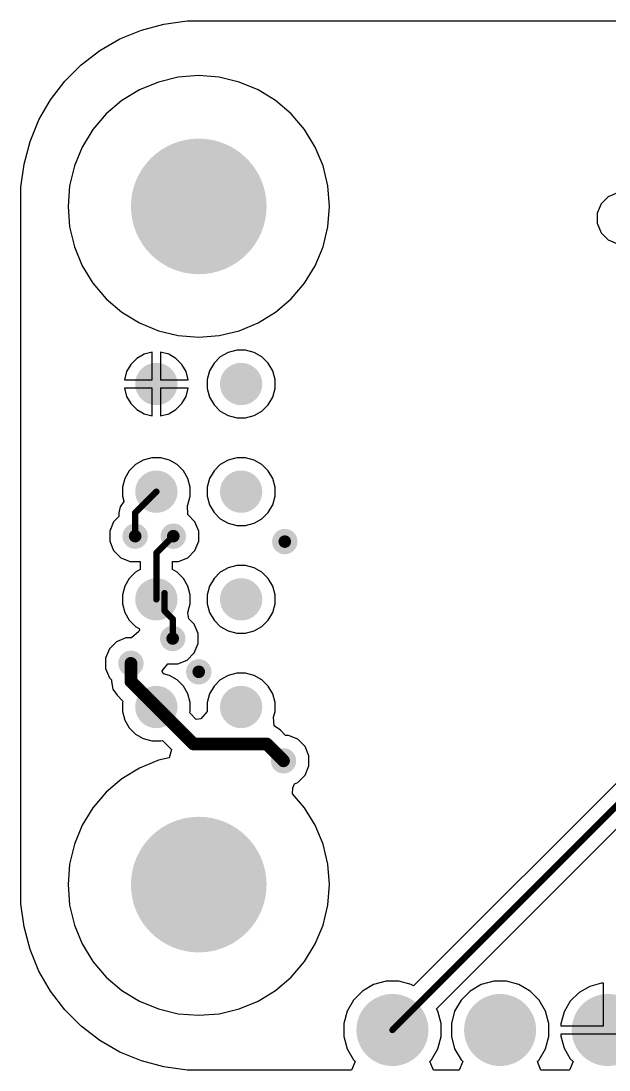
# Model space of a CAD drawing. Header units: inches. Extents: x 0.3 to 40.7, y 0.3 to 25.1.
# Drawn here: x 0.31 to 14.18, y 0.31 to 25.05 of the extents above; entities that cross this region are included whole.
import ezdxf

# ---------------------------------------------------------------- set-up
doc = ezdxf.new("R2010")
doc.units = ezdxf.units.IN
for name, color, linetype in [('BOTTOM', 5, 'Continuous'), ('Pad Holes', 156, 'Continuous'), ('Via Holes', 16, 'Continuous')]:
    doc.layers.add(name, color=color, linetype=linetype)

# ---------------------------------------------------------------- blocks, each defined once
blk = doc.blocks.new('TP_1_00MM_B_2431')
at = {"layer": 'BOTTOM'}
h = blk.add_hatch(color=5, dxfattribs=at)
edge = h.paths.add_edge_path()
edge.add_arc((0, 0), 0.5, 0, 360)
blk = doc.blocks.new('TP_1_00MM_B_2432')
at = {"layer": 'BOTTOM'}
h = blk.add_hatch(color=5, dxfattribs=at)
edge = h.paths.add_edge_path()
edge.add_arc((0, 0), 0.5, 0, 360)
blk = doc.blocks.new('TP_1_00MM_B_2433')
at = {"layer": 'BOTTOM'}
h = blk.add_hatch(color=5, dxfattribs=at)
edge = h.paths.add_edge_path()
edge.add_arc((0, 0), 0.5, 0, 360)
blk = doc.blocks.new('TP_1_00MM_B_2434')
at = {"layer": 'BOTTOM'}
h = blk.add_hatch(color=5, dxfattribs=at)
edge = h.paths.add_edge_path()
edge.add_arc((0, 0), 0.5, 0, 360)
blk = doc.blocks.new('TP_1_00MM_B_2435')
at = {"layer": 'BOTTOM'}
h = blk.add_hatch(color=5, dxfattribs=at)
edge = h.paths.add_edge_path()
edge.add_arc((0, 0), 0.5, 0, 360)
blk = doc.blocks.new('TP_1_00MM_B_2436')
at = {"layer": 'BOTTOM'}
h = blk.add_hatch(color=5, dxfattribs=at)
edge = h.paths.add_edge_path()
edge.add_arc((0, 0), 0.5, 0, 360)
blk = doc.blocks.new('TP_1_00MM_B_2437')
at = {"layer": 'BOTTOM'}
h = blk.add_hatch(color=5, dxfattribs=at)
edge = h.paths.add_edge_path()
edge.add_arc((0, 0), 0.5, 0, 360)
blk = doc.blocks.new('TP_1_00MM_B_2438')
at = {"layer": 'BOTTOM'}
h = blk.add_hatch(color=5, dxfattribs=at)
edge = h.paths.add_edge_path()
edge.add_arc((0, 0), 0.5, 0, 360)
blk = doc.blocks.new('PIN_HEADER_2_54___VERT__1_10POS_2448')
at = {"layer": 'BOTTOM'}
h = blk.add_hatch(color=5, dxfattribs=at)
edge = h.paths.add_edge_path()
edge.add_arc((-11.43, 0), 0.85, 0, 360)
h = blk.add_hatch(color=5, dxfattribs=at)
edge = h.paths.add_edge_path()
edge.add_arc((-8.89, 0), 0.85, 0, 360)
h = blk.add_hatch(color=5, dxfattribs=at)
edge = h.paths.add_edge_path()
edge.add_arc((-6.35, 0), 0.85, 0, 360)
h = blk.add_hatch(color=5, dxfattribs=at)
edge = h.paths.add_edge_path()
edge.add_arc((-3.81, 0), 0.85, 0, 360)
h = blk.add_hatch(color=5, dxfattribs=at)
edge = h.paths.add_edge_path()
edge.add_arc((-1.27, 0), 0.85, 0, 360)
h = blk.add_hatch(color=5, dxfattribs=at)
edge = h.paths.add_edge_path()
edge.add_arc((1.27, 0), 0.85, 0, 360)
h = blk.add_hatch(color=5, dxfattribs=at)
edge = h.paths.add_edge_path()
edge.add_arc((3.81, 0), 0.85, 0, 360)
h = blk.add_hatch(color=5, dxfattribs=at)
edge = h.paths.add_edge_path()
edge.add_arc((6.35, 0), 0.85, 0, 360)
h = blk.add_hatch(color=5, dxfattribs=at)
edge = h.paths.add_edge_path()
edge.add_arc((8.89, 0), 0.85, 0, 360)
h = blk.add_hatch(color=5, dxfattribs=at)
edge = h.paths.add_edge_path()
edge.add_arc((11.43, 0), 0.85, 0, 360)
at = {"layer": 'Pad Holes'}
h = blk.add_hatch(color=7, dxfattribs=at)
edge = h.paths.add_edge_path()
edge.add_arc((-11.43, 0), 0.5, 0, 360)
h = blk.add_hatch(color=7, dxfattribs=at)
edge = h.paths.add_edge_path()
edge.add_arc((-8.89, 0), 0.5, 0, 360)
h = blk.add_hatch(color=7, dxfattribs=at)
edge = h.paths.add_edge_path()
edge.add_arc((-6.35, 0), 0.5, 0, 360)
h = blk.add_hatch(color=7, dxfattribs=at)
edge = h.paths.add_edge_path()
edge.add_arc((-3.81, 0), 0.5, 0, 360)
h = blk.add_hatch(color=7, dxfattribs=at)
edge = h.paths.add_edge_path()
edge.add_arc((-1.27, 0), 0.5, 0, 360)
h = blk.add_hatch(color=7, dxfattribs=at)
edge = h.paths.add_edge_path()
edge.add_arc((1.27, 0), 0.5, 0, 360)
h = blk.add_hatch(color=7, dxfattribs=at)
edge = h.paths.add_edge_path()
edge.add_arc((3.81, 0), 0.5, 0, 360)
h = blk.add_hatch(color=7, dxfattribs=at)
edge = h.paths.add_edge_path()
edge.add_arc((6.35, 0), 0.5, 0, 360)
h = blk.add_hatch(color=7, dxfattribs=at)
edge = h.paths.add_edge_path()
edge.add_arc((8.89, 0), 0.5, 0, 360)
h = blk.add_hatch(color=7, dxfattribs=at)
edge = h.paths.add_edge_path()
edge.add_arc((11.43, 0), 0.5, 0, 360)

msp = doc.modelspace()

# ---------------------------------------------------------------- hatches: boundary and pattern name
at = {"layer": 'BOTTOM'}
h = msp.add_hatch(color=5, dxfattribs=at)
edge = h.paths.add_edge_path()
edge.add_arc((4.5, 20.68), 1.5, 0, 360)
h = msp.add_hatch(color=5, dxfattribs=at)
edge = h.paths.add_edge_path()
edge.add_arc((3, 12.9), 0.3, 0, 360)
h = msp.add_hatch(color=5, dxfattribs=at)
edge = h.paths.add_edge_path()
edge.add_arc((3.9, 12.9), 0.3, 0, 360)
h = msp.add_hatch(color=5, dxfattribs=at)
edge = h.paths.add_edge_path()
edge.add_arc((6.53, 12.772), 0.3, 0, 360)
h = msp.add_hatch(color=5, dxfattribs=at)
edge = h.paths.add_edge_path()
edge.add_arc((3.886, 10.486), 0.3, 0, 360)
h = msp.add_hatch(color=5, dxfattribs=at)
edge = h.paths.add_edge_path()
edge.add_arc((2.9, 9.9), 0.3, 0, 360)
h = msp.add_hatch(color=5, dxfattribs=at)
edge = h.paths.add_edge_path()
edge.add_arc((4.5, 9.7), 0.3, 0, 360)
h = msp.add_hatch(color=5, dxfattribs=at)
edge = h.paths.add_edge_path()
edge.add_arc((6.5, 7.6), 0.3, 0, 360)
h = msp.add_hatch(color=5, dxfattribs=at)
edge = h.paths.add_edge_path()
edge.add_arc((4.5, 4.68), 1.5, 0, 360)
at = {"layer": 'Pad Holes'}
h = msp.add_hatch(color=7, dxfattribs=at)
edge = h.paths.add_edge_path()
edge.add_arc((4.5, 20.68), 1.6, 0, 360)
h = msp.add_hatch(color=7, dxfattribs=at)
edge = h.paths.add_edge_path()
edge.add_arc((4.5, 4.68), 1.6, 0, 360)
at = {"layer": 'Via Holes'}
h = msp.add_hatch(color=7, dxfattribs=at)
edge = h.paths.add_edge_path()
edge.add_arc((3, 12.9), 0.15, 0, 360)
h = msp.add_hatch(color=7, dxfattribs=at)
edge = h.paths.add_edge_path()
edge.add_arc((3.9, 12.9), 0.15, 0, 360)
h = msp.add_hatch(color=7, dxfattribs=at)
edge = h.paths.add_edge_path()
edge.add_arc((6.53, 12.772), 0.15, 0, 360)
h = msp.add_hatch(color=7, dxfattribs=at)
edge = h.paths.add_edge_path()
edge.add_arc((3.886, 10.486), 0.15, 0, 360)
h = msp.add_hatch(color=7, dxfattribs=at)
edge = h.paths.add_edge_path()
edge.add_arc((2.9, 9.9), 0.15, 0, 360)
h = msp.add_hatch(color=7, dxfattribs=at)
edge = h.paths.add_edge_path()
edge.add_arc((4.5, 9.7), 0.15, 0, 360)
h = msp.add_hatch(color=7, dxfattribs=at)
edge = h.paths.add_edge_path()
edge.add_arc((6.5, 7.6), 0.15, 0, 360)

# ---------------------------------------------------------------- linework, layer by layer
at = {"layer": 'BOTTOM'}
for p, q in [((3.68, 24.982), (4.225, 25.054)), ((4.225, 25.054), (4.5, 25.054)), ((4.5, 25.054), (15.725, 25.054)), ((2.641, 24.63), (3.149, 24.84)), ((3.149, 24.84), (3.68, 24.982)), ((2.165, 24.355), (2.641, 24.63)), ((1.729, 24.02), (2.165, 24.355)), ((1.34, 23.631), (1.729, 24.02)), ((4.5, 23.765), (4.017, 23.727)), ((4.983, 23.727), (4.5, 23.765)), ((1.005, 23.195), (1.34, 23.631)), ((3.547, 23.614), (3.1, 23.428)), ((4.017, 23.727), (3.547, 23.614)), ((5.453, 23.614), (4.983, 23.727)), ((5.9, 23.428), (5.453, 23.614)), ((3.1, 23.428), (2.687, 23.175)), ((6.313, 23.175), (5.9, 23.428)), ((0.73, 22.719), (1.005, 23.195)), ((2.687, 23.175), (2.319, 22.861)), ((6.681, 22.861), (6.313, 23.175)), ((2.319, 22.861), (2.005, 22.493)), ((6.995, 22.493), (6.681, 22.861)), ((0.52, 22.211), (0.73, 22.719)), ((2.005, 22.493), (1.752, 22.08)), ((7.248, 22.08), (6.995, 22.493)), ((0.378, 21.68), (0.52, 22.211)), ((1.752, 22.08), (1.566, 21.633)), ((7.434, 21.633), (7.248, 22.08)), ((0.306, 21.135), (0.378, 21.68)), ((1.566, 21.633), (1.453, 21.163)), ((7.547, 21.163), (7.434, 21.633)), ((0.306, 20.86), (0.306, 21.135)), ((1.453, 21.163), (1.416, 20.68)), ((7.585, 20.68), (7.547, 21.163)), ((0.306, 4.5), (0.306, 20.86)), ((14.16, 20.909), (13.991, 20.74)), ((14.381, 21), (14.16, 20.909)), ((1.416, 20.68), (1.453, 20.197)), ((7.547, 20.197), (7.585, 20.68)), ((13.991, 20.74), (13.9, 20.519)), ((13.9, 20.519), (13.9, 20.281)), ((1.453, 20.197), (1.566, 19.727)), ((7.434, 19.727), (7.547, 20.197)), ((13.9, 20.281), (13.991, 20.06)), ((13.991, 20.06), (14.16, 19.891)), ((14.16, 19.891), (14.381, 19.8)), ((1.566, 19.727), (1.752, 19.28)), ((7.248, 19.28), (7.434, 19.727)), ((1.752, 19.28), (2.005, 18.867)), ((6.995, 18.867), (7.248, 19.28)), ((2.005, 18.867), (2.319, 18.499)), ((6.681, 18.499), (6.995, 18.867)), ((2.319, 18.499), (2.687, 18.185)), ((6.313, 18.185), (6.681, 18.499)), ((2.687, 18.185), (3.1, 17.932)), ((5.9, 17.932), (6.313, 18.185)), ((3.1, 17.932), (3.547, 17.746)), ((5.453, 17.746), (5.9, 17.932)), ((3.547, 17.746), (4.017, 17.633)), ((4.017, 17.633), (4.5, 17.596)), ((4.5, 17.596), (4.983, 17.633)), ((4.983, 17.633), (5.453, 17.746)), ((3.037, 17.093), (2.897, 16.953)), ((3.209, 17.193), (3.037, 17.093)), ((3.4, 17.244), (3.209, 17.193)), ((3.4, 16.59), (3.4, 17.244)), ((3.791, 17.193), (3.6, 17.244)), ((3.6, 17.244), (3.6, 16.59)), ((3.963, 17.093), (3.791, 17.193)), ((4.103, 16.953), (3.963, 17.093)), ((5.009, 17.13), (4.86, 16.981)), ((5.191, 17.235), (5.009, 17.13)), ((5.395, 17.29), (5.191, 17.235)), ((5.605, 17.29), (5.395, 17.29)), ((5.809, 17.235), (5.605, 17.29)), ((5.991, 17.13), (5.809, 17.235)), ((6.14, 16.981), (5.991, 17.13)), ((2.897, 16.953), (2.797, 16.781)), ((4.203, 16.781), (4.103, 16.953)), ((4.86, 16.981), (4.755, 16.799)), ((6.246, 16.799), (6.14, 16.981)), ((2.797, 16.781), (2.746, 16.59)), ((2.746, 16.59), (3.4, 16.59)), ((3.6, 16.59), (4.254, 16.59)), ((4.254, 16.59), (4.203, 16.781)), ((4.755, 16.799), (4.7, 16.595)), ((4.7, 16.595), (4.7, 16.385)), ((6.3, 16.595), (6.246, 16.799)), ((6.3, 16.385), (6.3, 16.595)), ((3.4, 16.39), (2.746, 16.39)), ((2.746, 16.39), (2.797, 16.199)), ((3.4, 15.736), (3.4, 16.39)), ((4.254, 16.39), (3.6, 16.39)), ((3.6, 16.39), (3.6, 15.736)), ((4.203, 16.199), (4.254, 16.39)), ((4.7, 16.385), (4.755, 16.181)), ((6.246, 16.181), (6.3, 16.385)), ((2.797, 16.199), (2.897, 16.027)), ((4.103, 16.027), (4.203, 16.199)), ((4.755, 16.181), (4.86, 15.999)), ((6.14, 15.999), (6.246, 16.181)), ((2.897, 16.027), (3.037, 15.887)), ((3.037, 15.887), (3.209, 15.787)), ((3.791, 15.787), (3.963, 15.887)), ((3.963, 15.887), (4.103, 16.027)), ((4.86, 15.999), (5.009, 15.85)), ((5.009, 15.85), (5.191, 15.745)), ((5.809, 15.745), (5.991, 15.85)), ((5.991, 15.85), (6.14, 15.999)), ((3.209, 15.787), (3.4, 15.736)), ((3.6, 15.736), (3.791, 15.787)), ((5.191, 15.745), (5.395, 15.69)), ((5.395, 15.69), (5.605, 15.69)), ((5.605, 15.69), (5.809, 15.745)), ((3.191, 14.695), (3.009, 14.59)), ((3.395, 14.75), (3.191, 14.695)), ((3.605, 14.75), (3.395, 14.75)), ((3.809, 14.695), (3.605, 14.75)), ((3.991, 14.59), (3.809, 14.695)), ((5.191, 14.695), (5.009, 14.59)), ((5.395, 14.75), (5.191, 14.695)), ((5.605, 14.75), (5.395, 14.75)), ((5.809, 14.695), (5.605, 14.75)), ((5.991, 14.59), (5.809, 14.695)), ((2.86, 14.441), (2.755, 14.259)), ((3.009, 14.59), (2.86, 14.441)), ((4.14, 14.441), (3.991, 14.59)), ((4.245, 14.259), (4.14, 14.441)), ((4.86, 14.441), (4.755, 14.259)), ((5.009, 14.59), (4.86, 14.441)), ((6.14, 14.441), (5.991, 14.59)), ((6.246, 14.259), (6.14, 14.441)), ((2.755, 14.259), (2.7, 14.055)), ((4.3, 14.055), (4.245, 14.259)), ((4.755, 14.259), (4.7, 14.055)), ((6.3, 14.055), (6.246, 14.259)), ((2.7, 14.055), (2.7, 13.845)), ((4.3, 13.845), (4.3, 14.055)), ((4.7, 14.055), (4.7, 13.845)), ((6.3, 13.845), (6.3, 14.055)), ((2.73, 13.72), (2.647, 13.596)), ((2.7, 13.845), (2.733, 13.723)), ((2.733, 13.723), (2.73, 13.72)), ((4.237, 13.626), (4.245, 13.641)), ((4.24, 13.409), (4.237, 13.626)), ((4.245, 13.641), (4.3, 13.845)), ((4.7, 13.845), (4.755, 13.641)), ((4.755, 13.641), (4.86, 13.459)), ((6.14, 13.459), (6.246, 13.641)), ((6.246, 13.641), (6.3, 13.845)), ((2.618, 13.366), (2.491, 13.24)), ((2.647, 13.596), (2.618, 13.45)), ((2.618, 13.45), (2.618, 13.366)), ((4.409, 13.24), (4.24, 13.409)), ((4.86, 13.459), (5.009, 13.31)), ((5.991, 13.31), (6.14, 13.459)), ((2.491, 13.24), (2.4, 13.019)), ((4.5, 13.019), (4.409, 13.24)), ((5.009, 13.31), (5.191, 13.205)), ((5.191, 13.205), (5.395, 13.15)), ((5.395, 13.15), (5.605, 13.15)), ((5.605, 13.15), (5.809, 13.205)), ((5.809, 13.205), (5.991, 13.31)), ((2.4, 13.019), (2.4, 12.781)), ((4.5, 12.781), (4.5, 13.019)), ((2.4, 12.781), (2.491, 12.56)), ((4.409, 12.56), (4.5, 12.781)), ((2.491, 12.56), (2.66, 12.391)), ((2.66, 12.391), (2.881, 12.3)), ((4.019, 12.3), (4.24, 12.391)), ((4.24, 12.391), (4.409, 12.56)), ((2.881, 12.3), (3.118, 12.3)), ((3.118, 12.3), (3.118, 12.113)), ((3.882, 12.113), (3.882, 12.3)), ((3.882, 12.3), (4.019, 12.3)), ((5.191, 12.155), (5.009, 12.05)), ((5.395, 12.21), (5.191, 12.155)), ((5.605, 12.21), (5.395, 12.21)), ((5.809, 12.155), (5.605, 12.21)), ((5.991, 12.05), (5.809, 12.155)), ((2.86, 11.901), (2.755, 11.719)), ((3.009, 12.05), (2.86, 11.901)), ((3.118, 12.113), (3.009, 12.05)), ((3.991, 12.05), (3.882, 12.113)), ((4.14, 11.901), (3.991, 12.05)), ((4.245, 11.719), (4.14, 11.901)), ((4.86, 11.901), (4.755, 11.719)), ((5.009, 12.05), (4.86, 11.901)), ((6.14, 11.901), (5.991, 12.05)), ((6.246, 11.719), (6.14, 11.901)), ((2.755, 11.719), (2.7, 11.515)), ((4.3, 11.515), (4.245, 11.719)), ((4.755, 11.719), (4.7, 11.515)), ((6.3, 11.515), (6.246, 11.719)), ((2.7, 11.515), (2.7, 11.305)), ((4.3, 11.305), (4.3, 11.515)), ((4.7, 11.515), (4.7, 11.305)), ((6.3, 11.305), (6.3, 11.515)), ((2.7, 11.305), (2.755, 11.101)), ((4.245, 11.101), (4.3, 11.305)), ((4.7, 11.305), (4.755, 11.101)), ((6.246, 11.101), (6.3, 11.305)), ((2.755, 11.101), (2.86, 10.919)), ((2.86, 10.919), (3.009, 10.77)), ((4.24, 11.091), (4.245, 11.101)), ((4.267, 10.953), (4.24, 11.091)), ((4.395, 10.826), (4.267, 10.953)), ((4.755, 11.101), (4.86, 10.919)), ((4.86, 10.919), (5.009, 10.77)), ((5.991, 10.77), (6.14, 10.919)), ((6.14, 10.919), (6.246, 11.101)), ((3.086, 10.655), (2.91, 10.5)), ((3.009, 10.77), (3.096, 10.719)), ((3.099, 10.684), (3.086, 10.655)), ((3.096, 10.719), (3.099, 10.684)), ((4.486, 10.605), (4.395, 10.826)), ((5.009, 10.77), (5.191, 10.665)), ((5.191, 10.665), (5.395, 10.61)), ((5.605, 10.61), (5.809, 10.665)), ((5.809, 10.665), (5.991, 10.77)), ((2.56, 10.409), (2.391, 10.24)), ((2.781, 10.5), (2.56, 10.409)), ((2.91, 10.5), (2.781, 10.5)), ((4.486, 10.367), (4.486, 10.605)), ((5.395, 10.61), (5.605, 10.61)), ((2.391, 10.24), (2.3, 10.019)), ((4.395, 10.146), (4.486, 10.367)), ((2.3, 10.019), (2.3, 9.781)), ((4.005, 9.886), (4.226, 9.977)), ((4.226, 9.977), (4.395, 10.146)), ((2.3, 9.781), (2.391, 9.56)), ((3.637, 9.71), (3.638, 9.723)), ((3.669, 9.653), (3.637, 9.71)), ((3.638, 9.723), (3.767, 9.886)), ((3.809, 9.615), (3.669, 9.653)), ((3.767, 9.886), (4.005, 9.886)), ((5.395, 9.67), (5.191, 9.615)), ((5.605, 9.67), (5.395, 9.67)), ((5.809, 9.615), (5.605, 9.67)), ((2.391, 9.56), (2.441, 9.51)), ((2.441, 9.51), (2.441, 9.47)), ((2.441, 9.47), (2.476, 9.294)), ((3.991, 9.51), (3.809, 9.615)), ((4.14, 9.361), (3.991, 9.51)), ((5.009, 9.51), (4.86, 9.361)), ((5.191, 9.615), (5.009, 9.51)), ((5.991, 9.51), (5.809, 9.615)), ((6.14, 9.361), (5.991, 9.51)), ((2.476, 9.294), (2.576, 9.146)), ((4.245, 9.179), (4.14, 9.361)), ((4.3, 8.975), (4.245, 9.179)), ((4.755, 9.179), (4.7, 8.975)), ((4.86, 9.361), (4.755, 9.179)), ((6.246, 9.179), (6.14, 9.361)), ((6.3, 8.975), (6.246, 9.179)), ((2.576, 9.146), (2.71, 9.011)), ((2.71, 9.011), (2.7, 8.975)), ((2.7, 8.975), (2.7, 8.765)), ((4.3, 8.765), (4.3, 8.975)), ((4.7, 8.975), (4.7, 8.765)), ((6.3, 8.765), (6.3, 8.975)), ((2.7, 8.765), (2.755, 8.561)), ((4.29, 8.729), (4.3, 8.765)), ((4.441, 8.577), (4.29, 8.729)), ((4.7, 8.765), (4.548, 8.589)), ((6.264, 8.629), (6.3, 8.765)), ((2.755, 8.561), (2.86, 8.379)), ((4.548, 8.589), (4.441, 8.577)), ((6.278, 8.422), (6.264, 8.629)), ((6.426, 8.322), (6.278, 8.422)), ((2.86, 8.379), (3.009, 8.23)), ((3.009, 8.23), (3.191, 8.125)), ((6.549, 8.2), (6.426, 8.322)), ((6.619, 8.2), (6.549, 8.2)), ((6.84, 8.109), (6.619, 8.2)), ((3.191, 8.125), (3.395, 8.07)), ((3.395, 8.07), (3.605, 8.07)), ((3.605, 8.07), (3.641, 8.08)), ((3.641, 8.08), (3.854, 7.867)), ((7.009, 7.94), (6.84, 8.109)), ((7.1, 7.719), (7.009, 7.94)), ((15.3, 8.02), (9.569, 2.29)), ((3.8, 7.674), (3.547, 7.614)), ((3.854, 7.867), (3.8, 7.674)), ((7.1, 7.481), (7.1, 7.719)), ((3.1, 7.428), (2.687, 7.175)), ((3.547, 7.614), (3.1, 7.428)), ((7.009, 7.26), (7.1, 7.481)), ((6.84, 7.091), (7.009, 7.26)), ((10.11, 1.749), (15.728, 7.368)), ((2.687, 7.175), (2.319, 6.861)), ((6.714, 6.823), (6.723, 6.966)), ((6.723, 6.966), (6.759, 7.058)), ((6.759, 7.058), (6.84, 7.091)), ((2.319, 6.861), (2.005, 6.493)), ((6.995, 6.493), (6.714, 6.823)), ((2.005, 6.493), (1.752, 6.08)), ((7.248, 6.08), (6.995, 6.493)), ((1.752, 6.08), (1.566, 5.633)), ((7.434, 5.633), (7.248, 6.08)), ((1.566, 5.633), (1.453, 5.163)), ((7.547, 5.163), (7.434, 5.633)), ((1.453, 5.163), (1.416, 4.68)), ((7.585, 4.68), (7.547, 5.163)), ((0.306, 4.225), (0.306, 4.5)), ((1.416, 4.68), (1.453, 4.197)), ((7.547, 4.197), (7.585, 4.68)), ((0.378, 3.68), (0.306, 4.225)), ((1.453, 4.197), (1.566, 3.727)), ((7.434, 3.727), (7.547, 4.197)), ((1.566, 3.727), (1.752, 3.28)), ((7.248, 3.28), (7.434, 3.727)), ((0.52, 3.149), (0.378, 3.68)), ((1.752, 3.28), (2.005, 2.867)), ((6.995, 2.867), (7.248, 3.28)), ((0.73, 2.641), (0.52, 3.149)), ((2.005, 2.867), (2.319, 2.499)), ((6.681, 2.499), (6.995, 2.867)), ((1.005, 2.165), (0.73, 2.641)), ((2.319, 2.499), (2.687, 2.185)), ((6.313, 2.185), (6.681, 2.499)), ((8.626, 2.322), (8.364, 2.17)), ((8.919, 2.4), (8.626, 2.322)), ((9.221, 2.4), (8.919, 2.4)), ((9.514, 2.322), (9.221, 2.4)), ((9.569, 2.29), (9.514, 2.322)), ((11.166, 2.322), (10.904, 2.17)), ((11.459, 2.4), (11.166, 2.322)), ((11.761, 2.4), (11.459, 2.4)), ((12.054, 2.322), (11.761, 2.4)), ((12.316, 2.17), (12.054, 2.322)), ((13.724, 2.279), (13.472, 2.133)), ((14.005, 2.354), (13.724, 2.279)), ((14.05, 2.354), (14.005, 2.354)), ((14.05, 1.35), (14.05, 2.354)), ((1.34, 1.729), (1.005, 2.165)), ((2.687, 2.185), (3.1, 1.932)), ((5.9, 1.932), (6.313, 2.185)), ((8.364, 2.17), (8.15, 1.956)), ((10.904, 2.17), (10.69, 1.956)), ((12.53, 1.956), (12.316, 2.17)), ((13.472, 2.133), (13.267, 1.928)), ((3.1, 1.932), (3.547, 1.746)), ((3.547, 1.746), (4.017, 1.633)), ((4.983, 1.633), (5.453, 1.746)), ((5.453, 1.746), (5.9, 1.932)), ((8.15, 1.956), (7.998, 1.694)), ((10.142, 1.694), (10.11, 1.749)), ((10.69, 1.956), (10.538, 1.694)), ((12.682, 1.694), (12.53, 1.956)), ((13.267, 1.928), (13.121, 1.676)), ((1.729, 1.34), (1.34, 1.729)), ((4.017, 1.633), (4.5, 1.596)), ((4.5, 1.596), (4.983, 1.633)), ((7.998, 1.694), (7.92, 1.401)), ((10.22, 1.401), (10.142, 1.694)), ((10.538, 1.694), (10.46, 1.401)), ((12.76, 1.401), (12.682, 1.694)), ((13.121, 1.676), (13.046, 1.395)), ((2.165, 1.005), (1.729, 1.34)), ((7.92, 1.401), (7.92, 1.099)), ((10.22, 1.099), (10.22, 1.401)), ((10.46, 1.401), (10.46, 1.099)), ((12.76, 1.099), (12.76, 1.401)), ((13.046, 1.395), (13.046, 1.35)), ((13.046, 1.35), (14.05, 1.35)), ((2.641, 0.73), (2.165, 1.005)), ((7.92, 1.099), (7.998, 0.806)), ((10.142, 0.806), (10.22, 1.099)), ((10.46, 1.099), (10.538, 0.806)), ((12.682, 0.806), (12.76, 1.099)), ((15.254, 1.15), (13.046, 1.15)), ((13.046, 1.15), (13.046, 1.105)), ((13.046, 1.105), (13.121, 0.824)), ((7.998, 0.806), (8.15, 0.544)), ((9.99, 0.544), (10.142, 0.806)), ((10.538, 0.806), (10.69, 0.544)), ((12.53, 0.544), (12.682, 0.806)), ((13.121, 0.824), (13.267, 0.572)), ((3.149, 0.52), (2.641, 0.73)), ((3.68, 0.378), (3.149, 0.52)), ((8.188, 0.506), (8.105, 0.306)), ((8.15, 0.544), (8.188, 0.506)), ((9.952, 0.506), (9.99, 0.544)), ((10.035, 0.306), (9.952, 0.506)), ((10.728, 0.506), (10.645, 0.306)), ((10.69, 0.544), (10.728, 0.506)), ((12.492, 0.506), (12.53, 0.544)), ((12.575, 0.306), (12.492, 0.506)), ((13.333, 0.506), (13.25, 0.306)), ((13.267, 0.572), (13.333, 0.506)), ((4.225, 0.306), (3.68, 0.378)), ((4.5, 0.306), (4.225, 0.306)), ((8.105, 0.306), (4.5, 0.306)), ((10.645, 0.306), (10.035, 0.306)), ((13.25, 0.306), (12.575, 0.306))]:
    msp.add_line(p, q, dxfattribs=at)
for points, const_width in [([(3, 13.45), (3.5, 13.95)], 0.15), ([(3, 12.9), (3, 13.45)], 0.15), ([(3.5, 12.5), (3.9, 12.9)], 0.15), ([(3.5, 11.41), (3.5, 12.5)], 0.15), ([(3.694, 11.14), (3.694, 11.557)], 0.15), ([(3.694, 11.14), (3.886, 10.948)], 0.15), ([(3.886, 10.486), (3.886, 10.948)], 0.15), ([(2.9, 9.47), (2.9, 9.9)], 0.3), ([(2.9, 9.47), (3.5, 8.87)], 0.3), ([(3.5, 8.87), (4.372, 7.998)], 0.3), ([(4.372, 7.998), (6.102, 7.998)], 0.3), ([(6.102, 7.998), (6.5, 7.6)], 0.3), ([(9.07, 1.25), (15.57, 7.75)], 0.15)]:
    msp.add_lwpolyline(points, dxfattribs=dict(at, const_width=const_width))
for points, const_width in [([(3.463, 13.95, 1), (3.538, 13.95, 1)], 0.075), ([(2.962, 13.45, 1), (3.037, 13.45, 1)], 0.075), ([(2.962, 13.45, 1), (3.037, 13.45, 1)], 0.075), ([(2.962, 12.9, 1), (3.037, 12.9, 1)], 0.075), ([(3.862, 12.9, 1), (3.938, 12.9, 1)], 0.075), ([(3.463, 12.5, 1), (3.538, 12.5, 1)], 0.075), ([(3.463, 12.5, 1), (3.538, 12.5, 1)], 0.075), ([(3.463, 11.41, 1), (3.538, 11.41, 1)], 0.075), ([(3.656, 11.557, 1), (3.731, 11.557, 1)], 0.075), ([(3.656, 11.14, 1), (3.731, 11.14, 1)], 0.075), ([(3.656, 11.14, 1), (3.731, 11.14, 1)], 0.075), ([(3.849, 10.948, 1), (3.924, 10.948, 1)], 0.075), ([(3.849, 10.948, 1), (3.924, 10.948, 1)], 0.075), ([(3.849, 10.486, 1), (3.924, 10.486, 1)], 0.075), ([(2.825, 9.9, 1), (2.975, 9.9, 1)], 0.15), ([(2.825, 9.47, 1), (2.975, 9.47, 1)], 0.15), ([(2.825, 9.47, 1), (2.975, 9.47, 1)], 0.15), ([(3.425, 8.87, 1), (3.575, 8.87, 1)], 0.15), ([(3.425, 8.87, 1), (3.575, 8.87, 1)], 0.15), ([(4.297, 7.998, 1), (4.447, 7.998, 1)], 0.15), ([(4.297, 7.998, 1), (4.447, 7.998, 1)], 0.15), ([(6.027, 7.998, 1), (6.177, 7.998, 1)], 0.15), ([(6.027, 7.998, 1), (6.177, 7.998, 1)], 0.15), ([(6.425, 7.6, 1), (6.575, 7.6, 1)], 0.15), ([(9.033, 1.25, 1), (9.108, 1.25, 1)], 0.075)]:
    msp.add_lwpolyline(points, format="xyb", close=True, dxfattribs=dict(at, const_width=const_width))

# ---------------------------------------------------------------- block references
at = {"rotation": 90}
for name, p in [('TP_1_00MM_B_2431', (3.5, 16.49)), ('TP_1_00MM_B_2434', (3.5, 13.95)), ('TP_1_00MM_B_2433', (3.5, 11.41)), ('TP_1_00MM_B_2432', (3.5, 8.87))]:
    msp.add_blockref(name, p, dxfattribs=at)
for name, p in [('TP_1_00MM_B_2435', (5.5, 16.49)), ('TP_1_00MM_B_2437', (5.5, 13.95)), ('TP_1_00MM_B_2438', (5.5, 11.41)), ('TP_1_00MM_B_2436', (5.5, 8.87)), ('PIN_HEADER_2_54___VERT__1_10POS_2448', (20.5, 1.25))]:
    msp.add_blockref(name, p)

doc.saveas('drawing.dxf')
